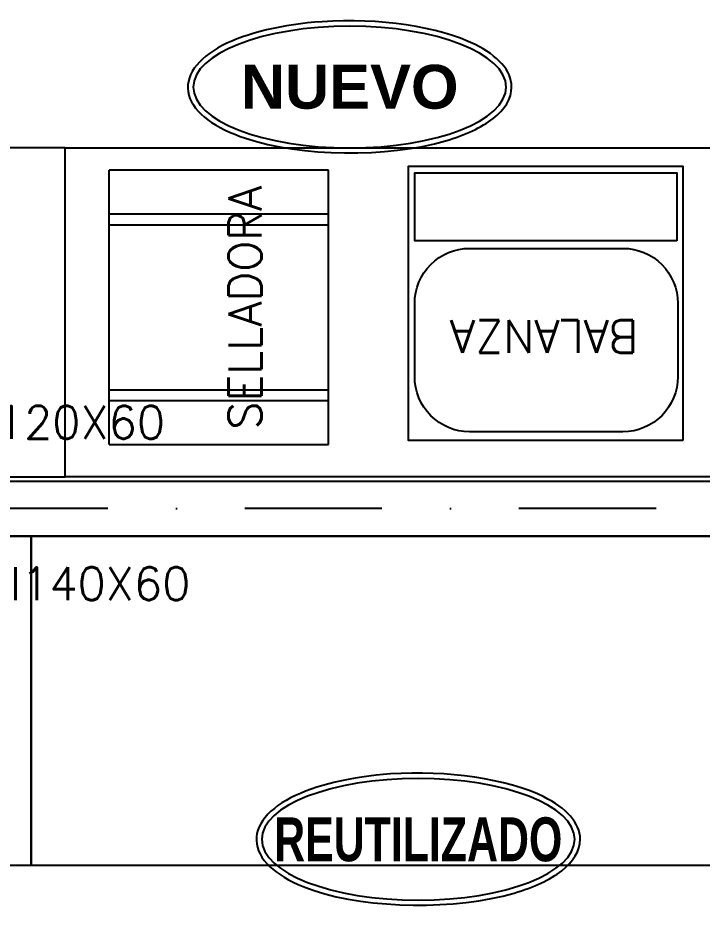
# Model space of a CAD drawing. Header units: millimetres. Extents: x 340 to 1003762, y 22 to 362022.
# Drawn here: x 613846 to 615095, y 290325 to 291952 of the extents above; entities that cross this region are included whole.
import ezdxf
from ezdxf.enums import TextEntityAlignment as Align

# ---------------------------------------------------------------- set-up
doc = ezdxf.new("R2010")
doc.units = ezdxf.units.MM
doc.linetypes.add('LSBB_P_002 - PLANTA 1° NIVEL SALA DE VENTAS$0$DASHDOT2', pattern=[0.5, 0.25, -0.125, 0, -0.125])
for name, color, linetype in [('A-DEMOLICION SV', 40, 'Continuous'), ('LSBB_P_002 - PLANTA 1° NIVEL SALA DE VENTAS$0$A-ACTIVOS NUEVOS', 20, 'Continuous'), ('LSBB_P_002 - PLANTA 1° NIVEL SALA DE VENTAS$0$A-ACTIVOS REUTILIZADOS', 7, 'Continuous'), ('LSBB_P_002 - PLANTA 1° NIVEL SALA DE VENTAS$0$A-Equipamiento acero inox', 8, 'Continuous'), ('LSBB_P_002 - PLANTA 1° NIVEL SALA DE VENTAS$0$A-Equipos', 8, 'Continuous'), ('LSBB_P_002 - PLANTA 1° NIVEL SALA DE VENTAS$0$E-TABIQUE-CAMARA', 1, 'Continuous'), ('LSBB_P_002 - PLANTA 1° NIVEL SALA DE VENTAS$0$EJES', 8, 'LSBB_P_002 - PLANTA 1° NIVEL SALA DE VENTAS$0$DASHDOT2')]:
    doc.layers.add(name, color=color, linetype=linetype)
doc.styles.add('LSBB_P_002 - PLANTA 1° NIVEL SALA DE VENTAS$0$ARIAL', font='')
doc.styles.add('LSBB_P_002 - PLANTA 1° NIVEL SALA DE VENTAS$0$century gothic', font='GOTHIC.TTF')
doc.styles.add('LSBB_P_002 - PLANTA 1° NIVEL SALA DE VENTAS$0$Estilo1', font='GOTHIC.TTF', dxfattribs={"height": 0.24})
doc.styles.get('LSBB_P_002 - PLANTA 1° NIVEL SALA DE VENTAS$0$ARIAL').set_extended_font_data('Arial', bold=True)

# ---------------------------------------------------------------- blocks, each defined once
blk = doc.blocks.new('LSBB_P_002 - PLANTA 1° NIVEL SALA DE VENTAS$0$A$C6D5A0C58')
at = {"layer": 'LSBB_P_002 - PLANTA 1° NIVEL SALA DE VENTAS$0$A-ACTIVOS REUTILIZADOS', "extrusion": (0, 0, -1)}
blk.add_ellipse((0, 0), major_axis=(0.2855, 0), ratio=0.388575, dxfattribs=at)
at = {"layer": 'LSBB_P_002 - PLANTA 1° NIVEL SALA DE VENTAS$0$A-ACTIVOS REUTILIZADOS'}
blk.add_open_spline([(0.2955, 0), (0.2955, -0.021), (0.2828, -0.0409), (0.2407, -0.0737), (0.2108, -0.0875), (0.0693, -0.1291), (-0.0893, -0.1272), (-0.2453, -0.0748), (-0.2842, -0.048), (-0.3027, 0.019), (-0.2777, 0.0523), (-0.188, 0.0987), (-0.1218, 0.1143), (0.0524, 0.1263), (0.163, 0.1102), (0.2698, 0.0572), (0.2955, 0.0303), (0.2955, 0)], degree=3, knots=[0, 0, 0, 0, 0.461791, 0.461791, 0.923583, 0.923583, 2.283227, 2.283227, 3.034626, 3.034626, 3.786024, 3.786024, 4.537423, 4.537423, 5.618495, 5.618495, 6.283185, 6.283185, 6.283185, 6.283185], dxfattribs=at)
at = {"layer": 'LSBB_P_002 - PLANTA 1° NIVEL SALA DE VENTAS$0$A-ACTIVOS REUTILIZADOS', "style": 'LSBB_P_002 - PLANTA 1° NIVEL SALA DE VENTAS$0$ARIAL', "width": 0.7}
blk.add_text('REUTILIZADO', height=0.08, dxfattribs=at).set_placement((0, 0), align=Align.MIDDLE_CENTER)
blk = doc.blocks.new('LSBB_P_002 - PLANTA 1° NIVEL SALA DE VENTAS$0$salladora')
for p, q in [((12026.65, -9959.07), (12026.65, -10009.07)), ((12026.65, -9959.07), (12066.65, -9959.07)), ((12026.65, -9959.07), (12026.65, -10009.07)), ((12026.65, -9959.07), (12066.65, -9959.07)), ((12066.65, -9959.07), (12066.65, -10009.07)), ((12066.65, -9959.07), (12066.65, -10009.07)), ((12026.65, -9967.07), (12066.65, -9967.07)), ((12026.65, -9967.07), (12066.65, -9967.07)), ((12026.65, -9969.07), (12066.65, -9969.07)), ((12026.65, -9969.07), (12066.65, -9969.07)), ((12066.65, -9999.07), (12026.65, -9999.07)), ((12066.65, -9999.07), (12026.65, -9999.07)), ((12066.65, -10001.07), (12026.65, -10001.07)), ((12066.65, -10001.07), (12026.65, -10001.07)), ((12066.65, -10009.07), (12026.65, -10009.07)), ((12066.65, -10009.07), (12026.65, -10009.07))]:
    blk.add_line(p, q)
blk = doc.blocks.new('LSBB_P_002 - PLANTA 1° NIVEL SALA DE VENTAS$0$BALANZA')
at = {"layer": 'LSBB_P_002 - PLANTA 1° NIVEL SALA DE VENTAS$0$A-Equipos'}
for points in [[(-0.2386, 0.2033), (0.2614, 0.2033), (0.2614, -0.2967), (-0.2386, -0.2967)], [(-0.2281, -0.1607), (0.2504, -0.1607), (0.2504, -0.2848), (-0.2281, -0.2848)]]:
    blk.add_lwpolyline(points, close=True, dxfattribs=at)
blk.add_lwpolyline([(-0.1296, 0.1873), (0.1504, 0.1873, -0.414214), (0.2504, 0.0873), (0.2504, -0.0471, -0.414214), (0.1504, -0.1471), (-0.1296, -0.1471, -0.414214), (-0.2296, -0.0471), (-0.2296, 0.0873, -0.414214)], format="xyb", close=True, dxfattribs=at)
at = {"layer": 'LSBB_P_002 - PLANTA 1° NIVEL SALA DE VENTAS$0$A-Equipos', "insert": (0.0141, 0.0437), "char_height": 0.06, "width": 2.665849, "attachment_point": 2, "style": 'LSBB_P_002 - PLANTA 1° NIVEL SALA DE VENTAS$0$Estilo1'}
blk.add_mtext('{\\Fromans|c0;BALANZA}', dxfattribs=at)
blk = doc.blocks.new('LSBB_P_002 - PLANTA 1° NIVEL SALA DE VENTAS$0$A$C529333AF')
at = {"layer": 'LSBB_P_002 - PLANTA 1° NIVEL SALA DE VENTAS$0$A-ACTIVOS NUEVOS', "extrusion": (0, 0, -1)}
blk.add_ellipse((0, 0), major_axis=(0.2855, 0), ratio=0.388575, dxfattribs=at)
at = {"layer": 'LSBB_P_002 - PLANTA 1° NIVEL SALA DE VENTAS$0$A-ACTIVOS NUEVOS'}
blk.add_open_spline([(0.2955, 0), (0.2955, -0.021), (0.2828, -0.0409), (0.2407, -0.0737), (0.2108, -0.0875), (0.0693, -0.1291), (-0.0893, -0.1272), (-0.2453, -0.0748), (-0.2842, -0.048), (-0.3027, 0.019), (-0.2777, 0.0523), (-0.188, 0.0987), (-0.1218, 0.1143), (0.0524, 0.1263), (0.163, 0.1102), (0.2698, 0.0572), (0.2955, 0.0303), (0.2955, 0)], degree=3, knots=[0, 0, 0, 0, 0.461791, 0.461791, 0.923583, 0.923583, 2.283227, 2.283227, 3.034626, 3.034626, 3.786024, 3.786024, 4.537423, 4.537423, 5.618495, 5.618495, 6.283185, 6.283185, 6.283185, 6.283185], dxfattribs=at)
at = {"layer": 'LSBB_P_002 - PLANTA 1° NIVEL SALA DE VENTAS$0$A-ACTIVOS NUEVOS', "insert": (0, 0), "char_height": 0.08, "attachment_point": 5, "style": 'LSBB_P_002 - PLANTA 1° NIVEL SALA DE VENTAS$0$ARIAL'}
blk.add_mtext_dynamic_manual_height_columns('NUEVO', width=0.536552, gutter_width=0.7, heights=[0], dxfattribs=at)
blk = doc.blocks.new('LSBB_P_002 - PLANTA 1° NIVEL SALA DE VENTAS', base_point=(223.5696, 14.2202))
at = {"layer": 'LSBB_P_002 - PLANTA 1° NIVEL SALA DE VENTAS$0$A-Equipamiento acero inox'}
for points in [[(835.7513, 305.2233), (837.1513, 305.2233), (837.1513, 305.8233), (835.7513, 305.8233)], [(837.1513, 305.8233), (838.3513, 305.8233), (838.3513, 305.2233), (837.1513, 305.2233)], [(835.6895, 304.5156), (837.0895, 304.5156), (837.0895, 305.1156), (835.6895, 305.1156)], [(837.0895, 304.5156), (838.4895, 304.5156), (838.4895, 305.1156), (837.0895, 305.1156)]]:
    blk.add_lwpolyline(points, close=True, dxfattribs=at)
at = {"layer": 'LSBB_P_002 - PLANTA 1° NIVEL SALA DE VENTAS$0$E-TABIQUE-CAMARA'}
for p, q in [((836.4313, 305.2156), (838.8241, 305.2156)), ((836.4313, 305.2156), (838.8241, 305.2156)), ((835.6895, 305.1156), (843.2895, 305.1156))]:
    blk.add_line(p, q, dxfattribs=at)
at = {"layer": 'LSBB_P_002 - PLANTA 1° NIVEL SALA DE VENTAS$0$EJES'}
blk.add_line((879.7376, 305.1656), (769.0572, 305.1656), dxfattribs=at)
at = {"layer": 'LSBB_P_002 - PLANTA 1° NIVEL SALA DE VENTAS$0$A-ACTIVOS NUEVOS'}
blk.add_blockref('LSBB_P_002 - PLANTA 1° NIVEL SALA DE VENTAS$0$A$C529333AF', (837.6704, 305.9343), dxfattribs=at)
at = {"layer": 'LSBB_P_002 - PLANTA 1° NIVEL SALA DE VENTAS$0$A-ACTIVOS REUTILIZADOS'}
blk.add_blockref('LSBB_P_002 - PLANTA 1° NIVEL SALA DE VENTAS$0$A$C6D5A0C58', (837.7955, 304.5626), dxfattribs=at)
at = {"layer": 'LSBB_P_002 - PLANTA 1° NIVEL SALA DE VENTAS$0$A-Equipamiento acero inox', "extrusion": (0, 0, -1), "xscale": 0.01, "yscale": 0.01, "zscale": -0.01, "rotation": 180}
blk.add_blockref('LSBB_P_002 - PLANTA 1° NIVEL SALA DE VENTAS$0$salladora', (-716.9653, 205.6918, -0.0018), dxfattribs=at)
at = {"layer": 'LSBB_P_002 - PLANTA 1° NIVEL SALA DE VENTAS$0$A-Equipamiento acero inox', "rotation": 180}
blk.add_blockref('LSBB_P_002 - PLANTA 1° NIVEL SALA DE VENTAS$0$BALANZA', (838.0394, 305.4931), dxfattribs=at)
at = {"layer": 'LSBB_P_002 - PLANTA 1° NIVEL SALA DE VENTAS$0$A-Equipamiento acero inox', "insert": (837.5095, 305.2188, 0.0018), "char_height": 0.07, "attachment_point": 7, "rotation": 90, "style": 'LSBB_P_002 - PLANTA 1° NIVEL SALA DE VENTAS$0$century gothic'}
blk.add_mtext_dynamic_manual_height_columns('\\pi0.090823;{\\Fromans|c0;\\H0.85714x;SELLADORA\\H1.1667x; }', width=0.664502, gutter_width=12.5, heights=[0], dxfattribs=at)
at = {"layer": 'LSBB_P_002 - PLANTA 1° NIVEL SALA DE VENTAS$0$A-Equipamiento acero inox', "char_height": 0.06, "width": 2.665849, "attachment_point": 2, "style": 'LSBB_P_002 - PLANTA 1° NIVEL SALA DE VENTAS$0$Estilo1'}
for s, insert in [('{\\Fromans|c0;MESON AI120X60}', (836.9877, 305.3529)), ('{\\Fromans|c0;MESON AI140X60}', (837.0338, 305.0588))]:
    blk.add_mtext(s, dxfattribs=dict(at, insert=insert))

msp = doc.modelspace()

# ---------------------------------------------------------------- block references
at = {"layer": 'A-DEMOLICION SV', "xscale": 1000, "yscale": 1000, "zscale": 1000}
msp.add_blockref('LSBB_P_002 - PLANTA 1° NIVEL SALA DE VENTAS', (350.9, 111.5), dxfattribs=at)

doc.saveas('drawing.dxf')
